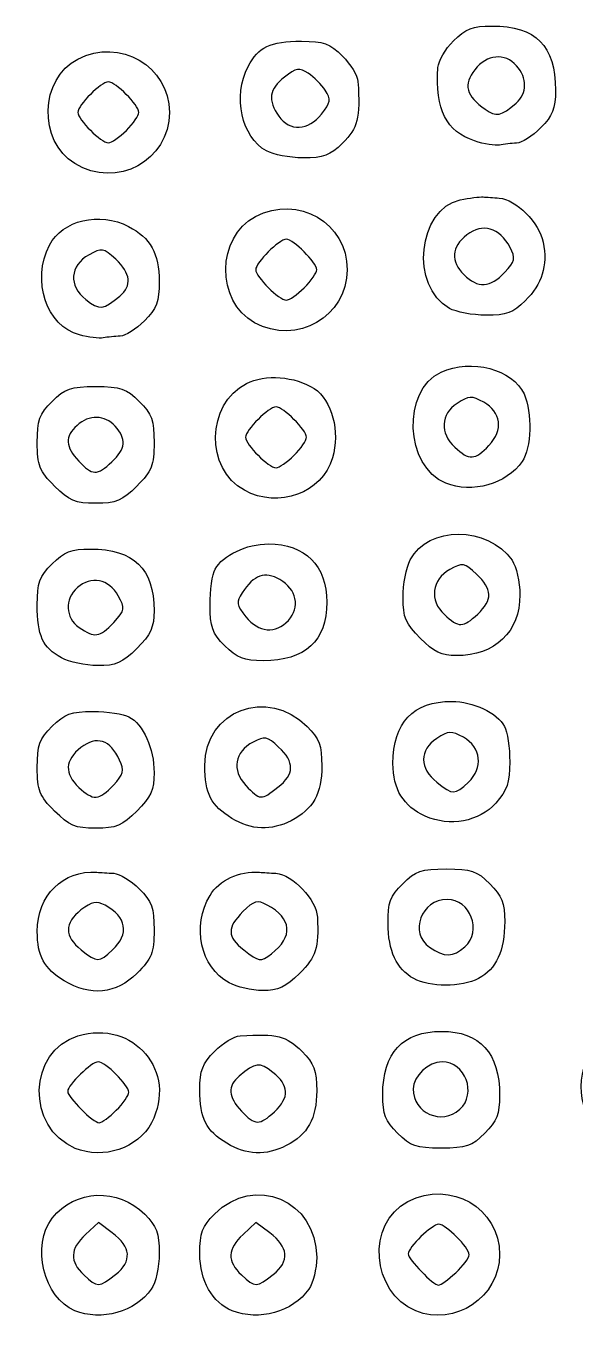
# Model space of a CAD drawing. Extents: x -1 to 2559, y 1 to 1442.
# Drawn here: x 1942.5 to 2086.8, y 745 to 1086.7 of the extents above; entities that cross this region are included whole.
import ezdxf

# ---------------------------------------------------------------- set-up
doc = ezdxf.new("R2010")
doc.units = 0
doc.layers.get('0').update_dxf_attribs({"linetype": 'CONTINUOUS'})
doc.layers.add('IMAGE', color=7, linetype='CONTINUOUS')

# ---------------------------------------------------------------- blocks, each defined once
blk = doc.blocks.new('wave')
at = {"layer": 'IMAGE', "color": 7}
for points in [[(1117.16, -546.41), (1117.16, -546.41)], [(1168.23, -543.54), (1168.23, -543.54)], [(1065.96, -550.68), (1065.96, -550.68)], [(1102.71, -556.09), (1102.71, -556.09)], [(1157.34, -553.45), (1157.34, -553.45)], [(1052.4, -559.4), (1052.4, -559.4)], [(1165.23, -587.95), (1165.23, -587.95)], [(1064.23, -594.21), (1064.23, -594.21)], [(1112.62, -592.01), (1112.62, -592.01)], [(1150.71, -597.42), (1150.71, -597.42)], [(1099.58, -601.2), (1099.58, -601.2)], [(1053.65, -604.39), (1053.65, -604.39)], [(1161.11, -633.41), (1161.11, -633.41)], [(1062.14, -637.72), (1062.14, -637.72)], [(1109.96, -636.01), (1109.96, -636.01)], [(1047.1, -644.08), (1047.1, -644.08)], [(1096.91, -645.2), (1096.91, -645.2)], [(1149.75, -643.31), (1149.75, -643.31)], [(1108.46, -679.39), (1108.46, -679.39)], [(1158.14, -677.72), (1158.14, -677.72)], [(1062.63, -679.88), (1062.63, -679.88)], [(1091.79, -686.05), (1091.79, -686.05)], [(1143.1, -684.08), (1143.1, -684.08)], [(1048.93, -689.2), (1048.93, -689.2)], [(1062.55, -722.63), (1062.55, -722.63)], [(1105.72, -723.19), (1105.72, -723.19)], [(1047.1, -729.42), (1047.1, -729.42)], [(1144.4, -730.77), (1144.4, -730.77)], [(1093.65, -731.35), (1093.65, -731.35)], [(1154.79, -765.08), (1154.79, -765.08)], [(1104.01, -766.91), (1104.01, -766.91)], [(1049.65, -774.02), (1049.65, -774.02)], [(1092.91, -774.53), (1092.91, -774.53)], [(1141.38, -773.42), (1141.38, -773.42)], [(1063.29, -808.01), (1063.29, -808.01)], [(1104.81, -808.38), (1104.81, -808.38)], [(1153.46, -807.74), (1153.46, -807.74)], [(1137.13, -814.05), (1137.13, -814.05)], [(1052.56, -818.01), (1052.56, -818.01)], [(1092.31, -816.68), (1092.31, -816.68)], [(1152.37, -850.68), (1152.37, -850.68)], [(1052.41, -860.64), (1052.41, -860.64)], [(1093.75, -860.64), (1093.75, -860.64)], [(1141.9, -860.68), (1141.9, -860.68)]]:
    blk.add_lwpolyline(points, close=True, dxfattribs=at)
for points in [[(1155.72, -721.83), (1155.72, -721.83)], [(1062.31, -765.9), (1062.31, -765.9)], [(1062.25, -840.17), (1058.6, -837.45), (1055.25, -840.6)], [(1103.58, -840.17), (1099.93, -837.45), (1096.58, -840.6)], [(1063.12, -851.13), (1063.12, -851.13)], [(1104.46, -851.13), (1104.46, -851.13)]]:
    blk.add_lwpolyline(points, dxfattribs=at)
for points in [[(1151.79, -527.18), (1154.98, -524), (1156.82, -523.28), (1161.86, -523.28)], [(1161.86, -523.28), (1173.44, -523.28), (1178.56, -528.45), (1178.56, -540.11)], [(1053.19, -531.97), (1064.24, -526.26), (1077.23, -533.81), (1077.23, -545.95)], [(1097.91, -533.92), (1100.58, -528.75), (1103.68, -527.28), (1111.91, -527.28)], [(1111.91, -527.28), (1117.71, -527.28), (1119.37, -527.88), (1122.67, -531.18)], [(1147.71, -534.18), (1147.81, -532.47), (1149.65, -529.32), (1151.79, -527.18)], [(1052.4, -559.4), (1042.73, -553.5), (1043.19, -537.14), (1053.19, -531.97)], [(1122.67, -531.18), (1124.81, -533.32), (1126.64, -536.32), (1126.73, -537.85)], [(1168.36, -533.72), (1165.22, -530.26), (1160.55, -530.7), (1157.36, -534.76)], [(1102.71, -556.09), (1096.16, -552.46), (1093.85, -541.78), (1097.91, -533.92)], [(1113.68, -535.69), (1111.34, -534.14), (1110.52, -534.27), (1107.44, -536.69)], [(1118.16, -540.17), (1117.17, -538.69), (1115.16, -536.67), (1113.68, -535.69)], [(1157.34, -553.45), (1149.86, -550.97), (1147.03, -545.31), (1147.71, -534.18)], [(1157.36, -534.76), (1154.3, -538.65), (1155.09, -541.63), (1160.12, -545.16)], [(1168.23, -543.54), (1171.17, -541.02), (1171.22, -536.88), (1168.36, -533.72)], [(1061.23, -537.95), (1059.34, -537.95), (1053.23, -544.06), (1053.23, -545.95)], [(1069.23, -545.95), (1069.23, -544.06), (1063.12, -537.95), (1061.23, -537.95)], [(1107.44, -536.69), (1103.4, -539.87), (1102.99, -542.73), (1105.97, -546.99)], [(1126.73, -537.85), (1127.32, -547.62), (1126.73, -549.99), (1122.67, -554.05)], [(1117.16, -546.41), (1119.58, -543.33), (1119.71, -542.51), (1118.16, -540.17)], [(1178.56, -540.11), (1178.56, -545.01), (1177.83, -546.89), (1174.67, -550.05)], [(1077.23, -545.95), (1077.23, -558.66), (1063.44, -566.13), (1052.4, -559.4)], [(1053.23, -545.95), (1053.23, -547.84), (1059.34, -553.95), (1061.23, -553.95)], [(1065.96, -550.68), (1067.76, -548.88), (1069.23, -546.75), (1069.23, -545.95)], [(1105.97, -546.99), (1108.79, -551.02), (1113.73, -550.76), (1117.16, -546.41)], [(1160.12, -545.16), (1163.08, -547.23), (1164.2, -547), (1168.23, -543.54)], [(1061.23, -553.95), (1062.03, -553.95), (1064.16, -552.48), (1065.96, -550.68)], [(1174.67, -550.05), (1172.52, -552.2), (1169.67, -554), (1168.33, -554.05)], [(1112.33, -557.9), (1108.79, -557.88), (1104.46, -557.06), (1102.71, -556.09)], [(1122.67, -554.05), (1119.41, -557.3), (1117.7, -557.94), (1112.33, -557.9)], [(1163.88, -554.55), (1162.77, -554.77), (1159.82, -554.28), (1157.34, -553.45)], [(1168.33, -554.05), (1166.99, -554.11), (1164.99, -554.33), (1163.88, -554.55)], [(1099.85, -573.31), (1111.06, -567.51), (1123.9, -574.97), (1123.9, -587.28)], [(1150.71, -597.42), (1140.35, -591.68), (1142.39, -571.33), (1153.56, -568.96)], [(1153.56, -568.96), (1155.95, -568.46), (1158.65, -568.1), (1159.56, -568.16)], [(1159.56, -568.16), (1160.48, -568.23), (1162.38, -568.36), (1163.79, -568.45)], [(1163.79, -568.45), (1168.09, -568.73), (1174.4, -575.06), (1175.33, -580.02)], [(1045.8, -580.81), (1049.18, -574.26), (1058.89, -571.98), (1066.55, -575.94)], [(1099.58, -601.2), (1089.4, -595.67), (1089.57, -578.62), (1099.85, -573.31)], [(1066.55, -575.94), (1072.26, -578.89), (1074.56, -583.04), (1074.56, -590.35)], [(1166.64, -581.43), (1163.86, -576.23), (1159.38, -574.92), (1155.32, -578.12)], [(1107.9, -579.28), (1106.01, -579.28), (1099.9, -585.39), (1099.9, -587.28)], [(1115.9, -587.28), (1115.9, -585.39), (1109.78, -579.28), (1107.9, -579.28)], [(1155.32, -578.12), (1151.21, -581.35), (1150.95, -585), (1154.56, -588.62)], [(1175.33, -580.02), (1176.52, -586.34), (1175.1, -590.95), (1170.6, -595.45)], [(1053.65, -604.39), (1044.94, -602.05), (1040.97, -590.14), (1045.8, -580.81)], [(1056.16, -583.36), (1051.1, -586.19), (1050.71, -591.49), (1055.31, -595.11)], [(1063.16, -584.55), (1059.97, -581.55), (1059.52, -581.48), (1056.16, -583.36)], [(1165.23, -587.95), (1167.99, -585.02), (1168.15, -584.25), (1166.64, -581.43)], [(1064.23, -594.21), (1067.49, -591.41), (1067.14, -588.29), (1063.16, -584.55)], [(1123.9, -587.28), (1123.9, -599.61), (1110.64, -607.2), (1099.58, -601.2)], [(1099.9, -587.28), (1099.9, -589.17), (1106.01, -595.28), (1107.9, -595.28)], [(1112.62, -592.01), (1114.42, -590.21), (1115.9, -588.08), (1115.9, -587.28)], [(1074.56, -590.35), (1074.56, -595.72), (1073.9, -597.48), (1070.67, -600.72)], [(1154.56, -588.62), (1158.13, -592.18), (1161.45, -591.98), (1165.23, -587.95)], [(1055.31, -595.11), (1058.92, -597.94), (1060.01, -597.83), (1064.23, -594.21)], [(1107.9, -595.28), (1108.7, -595.28), (1110.82, -593.81), (1112.62, -592.01)], [(1160.33, -599.24), (1156.79, -599.21), (1152.46, -598.39), (1150.71, -597.42)], [(1170.6, -595.45), (1167.42, -598.63), (1165.68, -599.27), (1160.33, -599.24)], [(1070.67, -600.72), (1068.52, -602.86), (1065.67, -604.66), (1064.33, -604.72)], [(1059.9, -605.18), (1058.8, -605.37), (1055.98, -605.02), (1053.65, -604.39)], [(1064.33, -604.72), (1062.99, -604.77), (1061, -604.98), (1059.9, -605.18)], [(1148.53, -614.21), (1156.53, -610.56), (1167.33, -613.39), (1170.3, -619.91)], [(1097.47, -617.16), (1102.33, -614.64), (1110.26, -615.24), (1115.23, -618.49)], [(1149.75, -643.31), (1139.02, -638.98), (1138.18, -618.92), (1148.53, -614.21)], [(1046.46, -621.85), (1049.85, -618.46), (1051.34, -617.95), (1057.9, -617.95)], [(1057.9, -617.95), (1064.45, -617.95), (1065.94, -618.46), (1069.33, -621.85)], [(1096.91, -645.2), (1086.58, -639.59), (1086.92, -622.62), (1097.47, -617.16)], [(1115.23, -618.49), (1119.9, -621.55), (1122.09, -629.83), (1120.03, -636.68)], [(1159.72, -622.07), (1156.57, -620.31), (1155.84, -620.35), (1152.72, -622.39)], [(1170.3, -619.91), (1172.54, -624.82), (1172.29, -634.13), (1169.82, -637.66)], [(1042.56, -632.65), (1042.56, -626.8), (1043.16, -625.15), (1046.46, -621.85)], [(1069.33, -621.85), (1072.64, -625.15), (1073.23, -626.8), (1073.23, -632.65)], [(1105.23, -623.28), (1103.34, -623.28), (1097.23, -629.39), (1097.23, -631.28)], [(1113.23, -631.28), (1113.23, -629.39), (1107.12, -623.28), (1105.23, -623.28)], [(1152.72, -622.39), (1148.39, -625.23), (1148.15, -630.17), (1152.15, -633.9)], [(1161.11, -633.41), (1164.92, -629.36), (1164.34, -624.66), (1159.72, -622.07)], [(1053, -628.16), (1049.79, -631.06), (1049.92, -633.76), (1053.46, -637.53)], [(1063.02, -628.39), (1060.28, -625.36), (1056.2, -625.26), (1053, -628.16)], [(1062.14, -637.72), (1065.79, -634.29), (1066.04, -631.72), (1063.02, -628.39)], [(1097.23, -631.28), (1097.23, -633.17), (1103.34, -639.28), (1105.23, -639.28)], [(1109.96, -636.01), (1111.76, -634.21), (1113.23, -632.08), (1113.23, -631.28)], [(1047.1, -644.08), (1043.11, -640.09), (1042.56, -638.72), (1042.56, -632.65)], [(1073.23, -632.65), (1073.23, -638.72), (1072.68, -640.09), (1068.7, -644.08)], [(1152.15, -633.9), (1155.91, -637.4), (1157.43, -637.32), (1161.11, -633.41)], [(1053.46, -637.53), (1057.05, -641.35), (1058.25, -641.38), (1062.14, -637.72)], [(1120.03, -636.68), (1117.27, -645.92), (1105.94, -650.09), (1096.91, -645.2)], [(1105.23, -639.28), (1106.03, -639.28), (1108.16, -637.81), (1109.96, -636.01)], [(1169.82, -637.66), (1165.67, -643.58), (1156.68, -646.11), (1149.75, -643.31)], [(1057.9, -648.62), (1052.55, -648.62), (1050.97, -647.95), (1047.1, -644.08)], [(1068.7, -644.08), (1064.83, -647.95), (1063.25, -648.62), (1057.9, -648.62)], [(1140.46, -663.48), (1145.14, -654.43), (1160.78, -654.48), (1167.15, -663.57)], [(1089.27, -665.88), (1091.19, -662.29), (1097.55, -659.28), (1103.23, -659.28)], [(1103.23, -659.28), (1112.86, -659.28), (1118.56, -664.98), (1118.56, -674.62)], [(1046.46, -664.51), (1049.65, -661.33), (1051.49, -660.62), (1056.53, -660.62)], [(1056.53, -660.62), (1067.88, -660.62), (1073.23, -665.81), (1073.23, -676.81)], [(1042.56, -675.27), (1042.56, -669.47), (1043.16, -667.81), (1046.46, -664.51)], [(1087.9, -675.3), (1087.9, -671.53), (1088.51, -667.29), (1089.27, -665.88)], [(1138.56, -673.35), (1138.56, -669.94), (1139.42, -665.5), (1140.46, -663.48)], [(1150.82, -666.02), (1146.06, -668.69), (1145.41, -674.1), (1149.4, -677.83)], [(1157.82, -667.21), (1154.64, -664.22), (1154.19, -664.14), (1150.82, -666.02)], [(1167.15, -663.57), (1168.3, -665.21), (1169.23, -669.27), (1169.23, -672.62)], [(1063.82, -672.88), (1061.39, -668.53), (1056.6, -667.56), (1053.12, -670.72)], [(1106.24, -668.66), (1102.2, -666.4), (1099.51, -667.34), (1096.32, -672.15)], [(1108.46, -679.39), (1111.63, -675.89), (1110.64, -671.12), (1106.24, -668.66)], [(1158.14, -677.72), (1162.13, -673.97), (1162.04, -671.18), (1157.82, -667.21)], [(1053.12, -670.72), (1049.7, -673.81), (1049.89, -678.66), (1053.53, -681.21)], [(1062.63, -679.88), (1065.63, -676.69), (1065.7, -676.24), (1063.82, -672.88)], [(1096.32, -672.15), (1094.75, -674.52), (1094.87, -675.32), (1097.3, -678.41)], [(1169.23, -672.62), (1169.23, -682.4), (1162.72, -688.62), (1152.5, -688.62)], [(1048.93, -689.2), (1044.01, -686.53), (1042.56, -683.37), (1042.56, -675.27)], [(1091.79, -686.05), (1088.5, -682.75), (1087.9, -681.1), (1087.9, -675.3)], [(1118.56, -674.62), (1118.56, -684.73), (1112.88, -689.95), (1101.86, -689.95)], [(1143.1, -684.08), (1139.24, -680.23), (1138.56, -678.62), (1138.56, -673.35)], [(1073.23, -676.81), (1073.23, -681.18), (1072.36, -683.08), (1068.7, -686.75)], [(1097.3, -678.41), (1100.59, -682.58), (1105.21, -682.99), (1108.46, -679.39)], [(1149.4, -677.83), (1153.17, -681.33), (1154.31, -681.32), (1158.14, -677.72)], [(1053.53, -681.21), (1057.56, -684.03), (1058.91, -683.84), (1062.63, -679.88)], [(1101.86, -689.95), (1096.82, -689.95), (1094.98, -689.24), (1091.79, -686.05)], [(1152.5, -688.62), (1148.74, -688.62), (1146.6, -687.58), (1143.1, -684.08)], [(1058.36, -691.23), (1055.17, -691.2), (1050.93, -690.29), (1048.93, -689.2)], [(1068.7, -686.75), (1064.9, -690.54), (1063.22, -691.27), (1058.36, -691.23)], [(1086.56, -717.47), (1086.56, -703), (1102.92, -696.77), (1113.4, -707.25)], [(1046.46, -707.18), (1049.76, -703.88), (1051.41, -703.28), (1057.21, -703.28)], [(1057.21, -703.28), (1060.99, -703.28), (1065.23, -703.9), (1066.64, -704.66)], [(1135.9, -716.92), (1135.9, -706.25), (1141.24, -700.62), (1151.36, -700.62)], [(1151.36, -700.62), (1156.92, -700.62), (1163.28, -703.65), (1165.19, -707.21)], [(1066.64, -704.66), (1070.38, -706.66), (1073.23, -713.01), (1073.23, -719.35)], [(1042.56, -717.98), (1042.56, -712.13), (1043.16, -710.48), (1046.46, -707.18)], [(1064.18, -716.04), (1061.76, -710.73), (1058.11, -709.54), (1054.04, -712.74)], [(1105.9, -712.62), (1102.9, -709.8), (1102.24, -709.67), (1099.2, -711.3)], [(1113.4, -707.25), (1116.57, -710.41), (1117.23, -712.2), (1117.23, -717.55)], [(1147.38, -710.39), (1142.81, -713.39), (1142.82, -718.25), (1147.41, -721.85)], [(1154.38, -710.07), (1151.24, -708.31), (1150.51, -708.35), (1147.38, -710.39)], [(1155.72, -721.83), (1159.69, -718.13), (1159.07, -712.69), (1154.38, -710.07)], [(1165.19, -707.21), (1165.95, -708.62), (1166.56, -712.8), (1166.56, -716.51)], [(1054.04, -712.74), (1049.8, -716.08), (1049.61, -719.62), (1053.48, -723.23)], [(1099.2, -711.3), (1094.33, -713.91), (1093.53, -718.68), (1097.3, -722.69)], [(1105.72, -723.19), (1110.12, -719.73), (1110.17, -716.63), (1105.9, -712.62)], [(1062.55, -722.63), (1065.2, -719.81), (1065.45, -718.82), (1064.18, -716.04)], [(1144.4, -730.77), (1138.63, -728.16), (1135.9, -723.7), (1135.9, -716.92)], [(1166.56, -716.51), (1166.56, -721.97), (1165.87, -724.02), (1162.9, -727.34)], [(1047.1, -729.42), (1043.11, -725.43), (1042.56, -724.05), (1042.56, -717.98)], [(1073.23, -719.35), (1073.23, -723.86), (1072.4, -725.72), (1068.7, -729.42)], [(1093.65, -731.35), (1088.17, -728.01), (1086.56, -724.86), (1086.56, -717.47)], [(1117.23, -717.55), (1117.23, -724.86), (1114.93, -729), (1109.22, -731.96)], [(1053.48, -723.23), (1057.27, -726.76), (1058.77, -726.66), (1062.55, -722.63)], [(1097.3, -722.69), (1101.01, -726.64), (1101.3, -726.66), (1105.72, -723.19)], [(1147.41, -721.85), (1151.75, -725.27), (1152.03, -725.27), (1155.72, -721.83)], [(1162.9, -727.34), (1158.53, -732.23), (1150.81, -733.66), (1144.4, -730.77)], [(1057.9, -733.95), (1052.55, -733.95), (1050.97, -733.29), (1047.1, -729.42)], [(1068.7, -729.42), (1064.83, -733.29), (1063.25, -733.95), (1057.9, -733.95)], [(1109.22, -731.96), (1103.99, -734.66), (1098.74, -734.45), (1093.65, -731.35)], [(1138.46, -748.51), (1141.85, -745.12), (1143.34, -744.62), (1149.9, -744.62)], [(1149.9, -744.62), (1156.45, -744.62), (1157.94, -745.12), (1161.33, -748.51)], [(1042.57, -761.04), (1042.58, -751.56), (1049.32, -744.87), (1058.23, -745.5)], [(1058.23, -745.5), (1059.15, -745.56), (1061.14, -745.69), (1062.67, -745.78)], [(1062.67, -745.78), (1064.19, -745.87), (1067.19, -747.7), (1069.33, -749.85)], [(1087.9, -751.58), (1090.37, -747.53), (1095.53, -745.12), (1100.9, -745.5)], [(1100.9, -745.5), (1101.81, -745.56), (1103.75, -745.69), (1105.21, -745.78)], [(1105.21, -745.78), (1109.52, -746.05), (1115.87, -752.77), (1116.08, -757.28)], [(1069.33, -749.85), (1072.64, -753.15), (1073.23, -754.8), (1073.23, -760.65)], [(1134.61, -758.85), (1134.57, -753.48), (1135.21, -751.77), (1138.46, -748.51)], [(1161.33, -748.51), (1164.49, -751.67), (1165.23, -753.55), (1165.23, -758.45)], [(1060.37, -754.18), (1058.04, -752.95), (1056.88, -753.17), (1054.04, -755.41)], [(1062.31, -765.9), (1066.8, -761.72), (1066.04, -757.16), (1060.37, -754.18)], [(1092.91, -774.53), (1085.43, -770.47), (1083.04, -759.55), (1087.9, -751.58)], [(1102.89, -754.12), (1100.28, -752.73), (1099.43, -752.96), (1096.55, -755.84)], [(1104.01, -766.91), (1109.85, -762.43), (1109.42, -757.6), (1102.89, -754.12)], [(1150.13, -752.62), (1143.31, -752.62), (1140.1, -761.4), (1145.53, -765.21)], [(1154.79, -765.08), (1159.35, -760.95), (1156.24, -752.62), (1150.13, -752.62)], [(1054.04, -755.41), (1049.61, -758.89), (1049.62, -762.35), (1054.08, -765.85)], [(1096.55, -755.84), (1092.32, -760.07), (1092.36, -762.41), (1096.74, -765.85)], [(1116.08, -757.28), (1116.47, -765.5), (1115.78, -767.66), (1111.36, -772.08)], [(1049.65, -774.02), (1044.34, -770.78), (1042.56, -767.52), (1042.57, -761.04)], [(1073.23, -760.65), (1073.23, -766.72), (1072.68, -768.09), (1068.7, -772.08)], [(1141.38, -773.42), (1136.82, -770.9), (1134.66, -766.25), (1134.61, -758.85)], [(1165.23, -758.45), (1165.23, -766.16), (1163.01, -770.98), (1158.37, -773.38)], [(1145.53, -765.21), (1149.32, -767.86), (1151.75, -767.83), (1154.79, -765.08)], [(1054.08, -765.85), (1058.41, -769.26), (1058.7, -769.26), (1062.31, -765.9)], [(1096.74, -765.85), (1100.79, -769.04), (1101.16, -769.09), (1104.01, -766.91)], [(1068.7, -772.08), (1063.31, -777.47), (1056.45, -778.16), (1049.65, -774.02)], [(1101.7, -776.56), (1098.87, -776.53), (1094.92, -775.62), (1092.91, -774.53)], [(1111.36, -772.08), (1107.74, -775.7), (1105.8, -776.61), (1101.7, -776.56)], [(1158.37, -773.38), (1153.8, -775.74), (1145.6, -775.76), (1141.38, -773.42)], [(1053.23, -788.46), (1067.88, -784.07), (1079.51, -797.85), (1072.54, -811.33)], [(1052.56, -818.01), (1039.62, -812.66), (1040.08, -792.4), (1053.23, -788.46)], [(1089.13, -792.51), (1091.27, -790.37), (1094.27, -788.54), (1095.79, -788.45)], [(1095.79, -788.45), (1105.57, -787.86), (1107.94, -788.45), (1112, -792.51)], [(1133.23, -803.99), (1133.23, -792.92), (1138.44, -787.28), (1148.69, -787.28)], [(1148.69, -787.28), (1158.73, -787.28), (1163.9, -793), (1163.9, -804.11)], [(1085.23, -802.6), (1085.23, -797.54), (1085.94, -795.7), (1089.13, -792.51)], [(1112, -792.51), (1115.24, -795.75), (1115.9, -797.51), (1115.9, -802.88)], [(1058.56, -795.28), (1056.81, -795.28), (1050.56, -801.34), (1050.56, -803.04)], [(1066.56, -803.28), (1066.56, -801.39), (1060.45, -795.28), (1058.56, -795.28)], [(1104.41, -798.06), (1100.88, -795.29), (1099.78, -795.41), (1095.56, -799.03)], [(1148.79, -795.28), (1145.23, -795.28), (1141.23, -799.03), (1141.23, -802.38)], [(1153.46, -807.74), (1158.02, -803.61), (1154.9, -795.28), (1148.79, -795.28)], [(1192.91, -815.86), (1185.87, -812.04), (1183.19, -801.76), (1187.22, -793.96)], [(1095.56, -799.03), (1092.45, -801.7), (1092.62, -804.46), (1096.13, -808.2)], [(1104.81, -808.38), (1108.84, -804.6), (1108.71, -801.45), (1104.41, -798.06)], [(1092.31, -816.68), (1086.81, -813.32), (1085.23, -810.19), (1085.23, -802.6)], [(1141.23, -802.38), (1141.23, -808.77), (1148.7, -812.05), (1153.46, -807.74)], [(1050.56, -803.04), (1050.56, -804.62), (1057.23, -811.28), (1058.81, -811.28)], [(1063.29, -808.01), (1065.09, -806.21), (1066.56, -804.08), (1066.56, -803.28)], [(1115.9, -802.88), (1115.9, -810.19), (1113.59, -814.34), (1107.88, -817.29)], [(1137.13, -814.05), (1133.94, -810.87), (1133.23, -809.03), (1133.23, -803.99)], [(1163.9, -804.11), (1163.9, -809.01), (1163.16, -810.89), (1160, -814.05)], [(1058.81, -811.28), (1059.47, -811.28), (1061.49, -809.81), (1063.29, -808.01)], [(1096.13, -808.2), (1099.72, -812.02), (1100.92, -812.04), (1104.81, -808.38)], [(1072.54, -811.33), (1069.12, -817.93), (1059.87, -821.03), (1052.56, -818.01)], [(1148.56, -817.95), (1142.01, -817.95), (1140.52, -817.44), (1137.13, -814.05)], [(1160, -814.05), (1156.61, -817.44), (1155.12, -817.95), (1148.56, -817.95)], [(1107.88, -817.29), (1102.66, -819.99), (1097.41, -819.79), (1092.31, -816.68)], [(1089.06, -835.25), (1099.59, -824.72), (1115.88, -831.64), (1115.89, -846.65)], [(1139.85, -831.97), (1151.06, -826.18), (1163.9, -833.64), (1163.9, -845.95)], [(1046.52, -836.31), (1052.46, -828.76), (1063.77, -828.28), (1070.76, -835.28)], [(1141.9, -860.68), (1130.14, -855.81), (1128.85, -837.66), (1139.85, -831.97)], [(1052.41, -860.64), (1044.3, -857.36), (1040.92, -843.42), (1046.52, -836.31)], [(1070.76, -835.28), (1073.9, -838.41), (1074.56, -840.21), (1074.56, -845.55)], [(1085.23, -845.67), (1085.23, -840.19), (1085.88, -838.43), (1089.06, -835.25)], [(1063.12, -851.13), (1067.53, -847.66), (1067.23, -843.87), (1062.25, -840.17)], [(1104.46, -851.13), (1108.87, -847.66), (1108.56, -843.87), (1103.58, -840.17)], [(1147.9, -837.95), (1146.14, -837.95), (1139.9, -844), (1139.9, -845.71)], [(1155.9, -845.95), (1155.9, -844.06), (1149.79, -837.95), (1147.9, -837.95)], [(1055.25, -840.6), (1051.13, -844.47), (1051, -847.67), (1054.81, -851.23)], [(1096.58, -840.6), (1092.46, -844.47), (1092.33, -847.67), (1096.15, -851.23)], [(1074.56, -845.55), (1074.56, -849.26), (1073.67, -853.29), (1072.48, -854.99)], [(1093.75, -860.64), (1088.49, -858.52), (1085.23, -852.78), (1085.23, -845.67)], [(1115.89, -846.65), (1115.89, -849.61), (1114.96, -853.36), (1113.82, -854.99)], [(1139.9, -845.71), (1139.9, -847.14), (1146.5, -853.95), (1147.88, -853.95)], [(1163.9, -845.95), (1163.9, -857.03), (1152.12, -864.91), (1141.9, -860.68)], [(1152.37, -850.68), (1154.31, -848.88), (1155.9, -846.75), (1155.9, -845.95)], [(1054.81, -851.23), (1058.43, -854.6), (1058.71, -854.6), (1063.12, -851.13)], [(1096.15, -851.23), (1099.77, -854.6), (1100.05, -854.6), (1104.46, -851.13)], [(1147.88, -853.95), (1148.41, -853.95), (1150.43, -852.48), (1152.37, -850.68)], [(1072.48, -854.99), (1068.33, -860.92), (1059.35, -863.45), (1052.41, -860.64)], [(1113.82, -854.99), (1109.67, -860.92), (1100.68, -863.45), (1093.75, -860.64)]]:
    blk.add_open_spline(points, degree=3, dxfattribs=at)

msp = doc.modelspace()

# ---------------------------------------------------------------- block references
at = {"linetype": 'Continuous'}
msp.add_blockref('wave', (902.91, 1609.95), dxfattribs=at)

doc.saveas('drawing.dxf')
